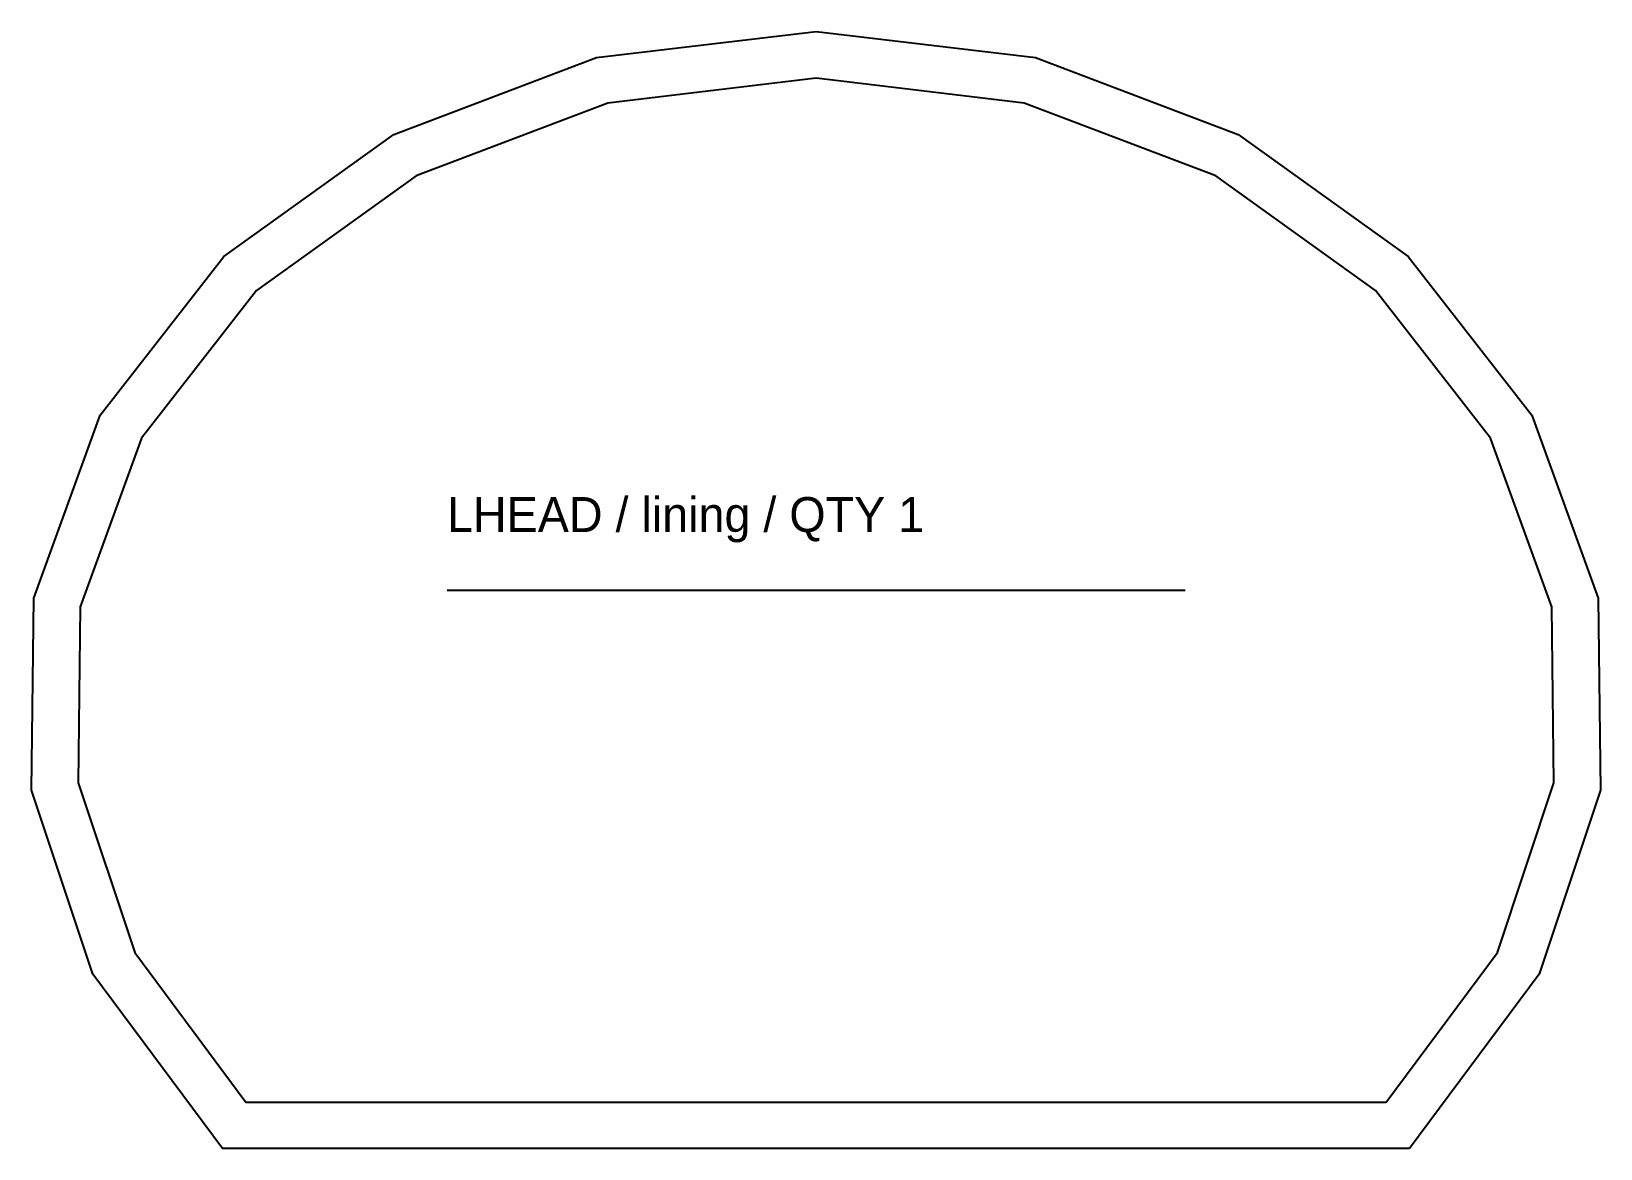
# Model space of a CAD drawing. Header units: millimetres. Extents: x -12 to 393, y -12 to 276.
import ezdxf

# ---------------------------------------------------------------- set-up
doc = ezdxf.new("R2010")
doc.units = ezdxf.units.MM
for name, color, linetype in [('CUT', 7, 'Continuous'), ('GRAIN', 3, 'Continuous'), ('ID', 7, 'Continuous'), ('SEW', 5, 'Continuous')]:
    doc.layers.add(name, color=color, linetype=linetype)

msp = doc.modelspace()

# ---------------------------------------------------------------- linework, layer by layer
at = {"layer": 'CUT'}
msp.add_lwpolyline([(343.47, -12), (37.24, -12), (3.84, 32.96), (-12.03, 80.45), (-11.38, 129.93), (5.71, 177.09), (37.6, 218), (81.47, 249.5), (133.75, 269.32), (190.36, 276.09), (246.97, 269.32), (299.24, 249.5), (343.11, 218), (375, 177.09), (392.1, 129.93), (392.74, 80.45), (376.87, 32.96)], close=True, dxfattribs=at)
at = {"layer": 'GRAIN'}
msp.add_line((95.18, 132), (285.54, 132), dxfattribs=at)
at = {"layer": 'SEW'}
msp.add_lwpolyline([(337.44, 0), (366.1, 38.58), (380.71, 82.32), (380.12, 127.74), (364.37, 171.21), (334.71, 209.26), (293.52, 238.83), (244.08, 257.58), (190.36, 264), (136.63, 257.58), (87.2, 238.83), (46, 209.26), (16.35, 171.21), (0.59, 127.74), (0, 82.32), (14.62, 38.58), (43.28, 0)], close=True, dxfattribs=at)

# ---------------------------------------------------------------- texts
at = {"layer": 'ID'}
msp.add_text('LHEAD / lining / QTY 1', height=9, dxfattribs=at).set_placement((95.18, 147))

doc.saveas('drawing.dxf')
